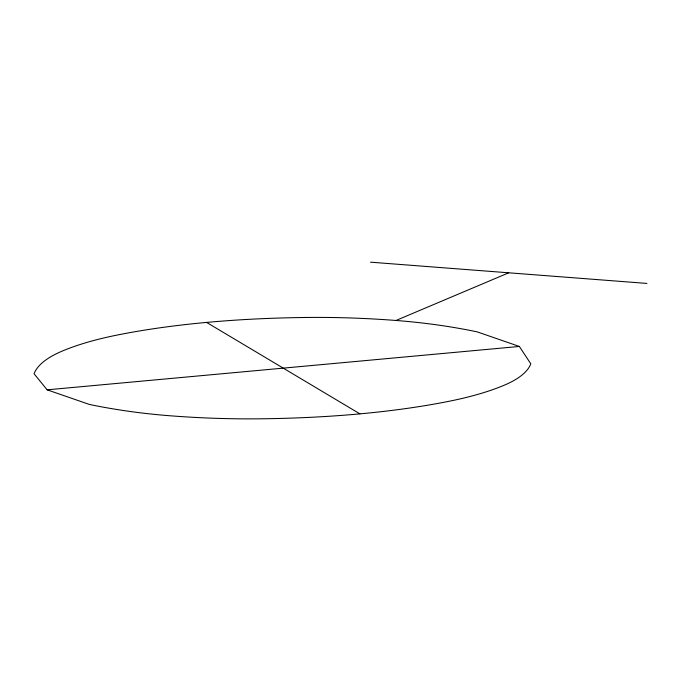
<?xml version="1.0" encoding="UTF-8"?>
<svg xmlns="http://www.w3.org/2000/svg" width="681" height="681" viewBox="0 0 681 681"><rect width="100%" height="100%" fill="white"/><g stroke="black" fill="none" stroke-linecap="round" stroke-linejoin="round"><path stroke-width="1.02" d="M395.984 320.47A198.222 57.953 4.6 0 1 477.253 331.885L519.348 346.45L530.814 363.833A198.222 57.953 4.6 0 1 504.4 385.14A310.451 90.769 4.6 0 1 448.421 401.407A469.005 137.119 4.6 0 1 258.823 418.824A310.451 90.769 4.6 0 1 170.505 415.81A198.222 57.953 4.6 0 1 89.245 404.395L47.151 389.83L34.05 373.758A210.48 61.537 4.6 0 1 62.09 351.141A310.451 90.769 4.6 0 1 118.077 334.873A469.005 137.119 4.6 0 1 307.676 317.457A310.451 90.769 4.6 0 1 395.984 320.47L508.733 272.8M47.151 389.83L519.348 346.45M370.507 262.176L646.95 283.424M206.59 322.411L359.909 413.869"/></g></svg>
